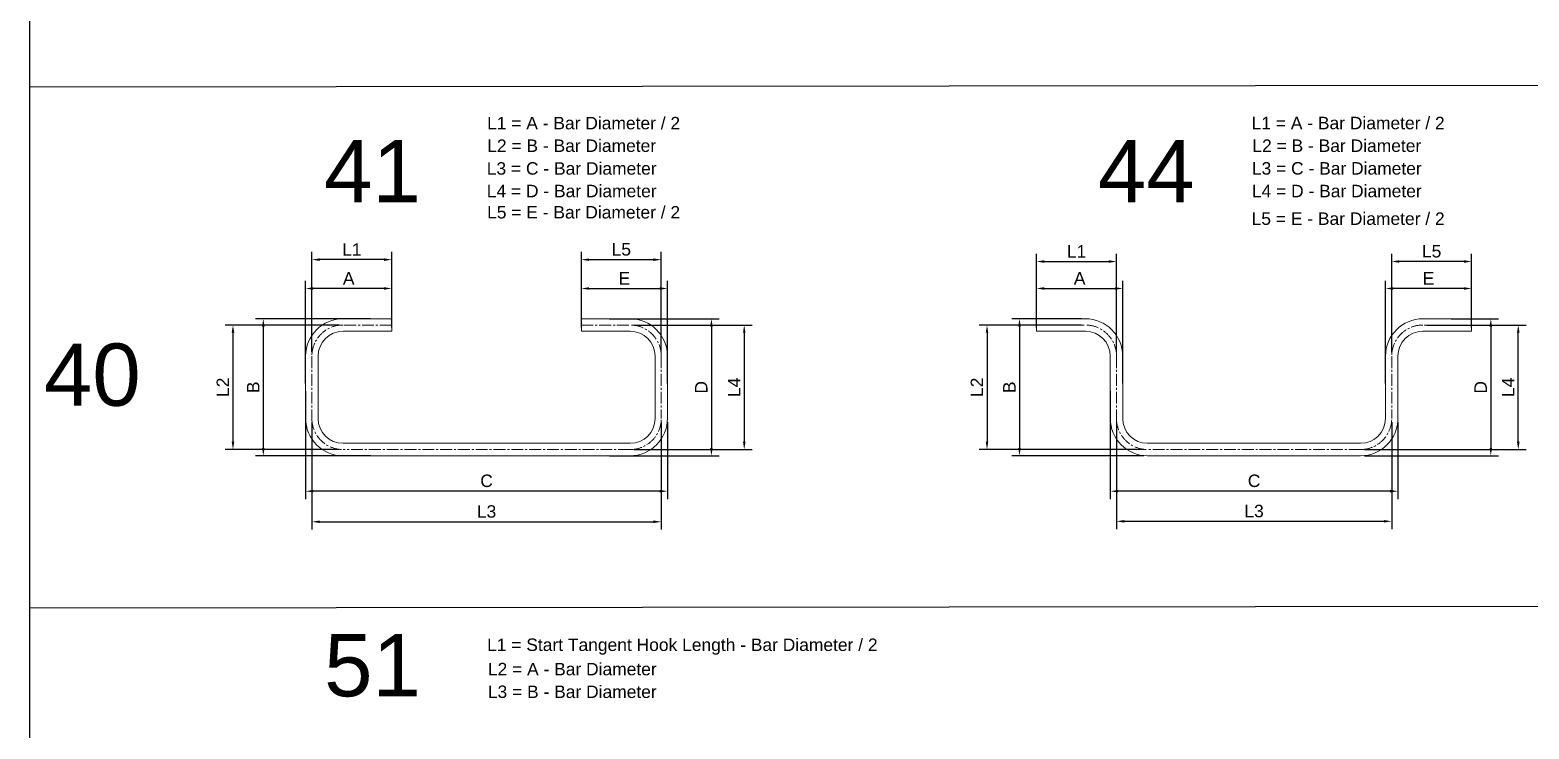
# Model space of a CAD drawing. Header units: metres. Extents: x 125 to 13754, y 1503 to 11930.
# Drawn here: x 125 to 2531, y 6385 to 7508 of the extents above; entities that cross this region are included whole.
import ezdxf

# ---------------------------------------------------------------- set-up
doc = ezdxf.new("R2010")
doc.units = ezdxf.units.M
doc.linetypes.add('CENTER2', pattern=[28.575, 19.05, -3.175, 3.175, -3.175])
for name, color, linetype, lineweight in [('CL', 5, 'CENTER2', 0), ('D-STR-DIM', 7, 'Continuous', 0), ('Rebar', 7, 'Continuous', 20)]:
    doc.layers.add(name, color=color, linetype=linetype, lineweight=lineweight)
doc.styles.add('Arial', font='arial.ttf')
doc.dimstyles.new('Check', dxfattribs={"dimscale": 10, "dimtxt": 2, "dimasz": 1.25, "dimexe": 1.25, "dimexo": 0.625, "dimtad": 1, "dimtoh": 1, "dimdec": 1, "dimtxsty": 'Arial', "dimcen": 2.5, "dimclrd": 8, "dimclre": 8, "dimclrt": 1, "dimaunit": 1, "dimadec": 3, "dimazin": 0, "dimtfac": 1, "dimtdec": 1, "dimtix": 1, "dimtmove": 0, "dimatfit": 3, "dimfxl": 1, "dimarcsym": 0})
doc.dimstyles.new('D1-1', dxfattribs={"dimscale": 10, "dimtxt": 2, "dimasz": 1.25, "dimexe": 1.25, "dimexo": 0.625, "dimtad": 1, "dimdec": 1, "dimtxsty": 'Arial', "dimcen": 2.5, "dimclrd": 8, "dimclre": 8, "dimclrt": 4, "dimadec": 1, "dimazin": 0, "dimtfac": 1, "dimtdec": 1, "dimtix": 1, "dimtmove": 0, "dimatfit": 3, "dimfxl": 1, "dimarcsym": 0})

# ---------------------------------------------------------------- blocks, each defined once
blk = doc.blocks.new('*D72')
at = {"layer": 'D-STR-DIM', "color": 8, "lineweight": -2, "transparency": 16777216}
for p, q in [((567.7, 6927.5), (567.7, 6754.3)), ((1148.3, 6877.5), (1148.3, 6754.3)), ((1135.8, 6766.8), (580.2, 6766.8))]:
    blk.add_line(p, q, dxfattribs=at)
at = {"layer": 'D-STR-DIM', "color": 8, "transparency": 16777216}
for points in [[(580.2, 6768.9), (580.2, 6764.7), (567.7, 6766.8)], [(1135.8, 6768.9), (1135.8, 6764.7), (1148.3, 6766.8)]]:
    blk.add_solid(points, dxfattribs=at)
at = {"layer": 'Defpoints', "color": 0, "transparency": 16777216}
for p in [(567.7, 6933.7), (1148.3, 6883.7), (567.7, 6766.8)]:
    blk.add_point(p, dxfattribs=at)
at = {"layer": 'D-STR-DIM', "color": 4, "transparency": 16777216, "insert": (858, 6783.4), "char_height": 20, "attachment_point": 5, "style": 'Arial'}
blk.add_mtext('C', dxfattribs=at)
blk = doc.blocks.new('*D74')
at = {"layer": 'D-STR-DIM', "color": 8, "lineweight": -2, "transparency": 16777216}
for p, q in [((567.7, 6940), (567.7, 7104.9)), ((705.9, 7030), (705.9, 7104.9)), ((693.4, 7092.4), (580.2, 7092.4))]:
    blk.add_line(p, q, dxfattribs=at)
at = {"layer": 'D-STR-DIM', "color": 8, "transparency": 16777216}
for points in [[(580.2, 7094.5), (580.2, 7090.3), (567.7, 7092.4)], [(693.4, 7094.5), (693.4, 7090.3), (705.9, 7092.4)]]:
    blk.add_solid(points, dxfattribs=at)
at = {"layer": 'Defpoints', "color": 0, "transparency": 16777216}
for p in [(567.7, 7092.4), (705.9, 7023.7), (567.7, 6933.7)]:
    blk.add_point(p, dxfattribs=at)
at = {"layer": 'D-STR-DIM', "color": 4, "transparency": 16777216, "insert": (636.8, 7108.7), "char_height": 20, "attachment_point": 5, "style": 'Arial'}
blk.add_mtext('A', dxfattribs=at)
blk = doc.blocks.new('*D73')
at = {"layer": 'D-STR-DIM', "color": 8, "lineweight": -2, "transparency": 16777216}
for p, q in [((671.5, 7043.7), (487.3, 7043.7)), ((499.8, 7031.2), (499.8, 6836.2)), ((671.5, 6823.7), (487.3, 6823.7))]:
    blk.add_line(p, q, dxfattribs=at)
at = {"layer": 'D-STR-DIM', "color": 8, "transparency": 16777216}
for points in [[(497.7, 7031.2), (501.8, 7031.2), (499.8, 7043.7)], [(497.7, 6836.2), (501.8, 6836.2), (499.8, 6823.7)]]:
    blk.add_solid(points, dxfattribs=at)
at = {"layer": 'Defpoints', "color": 0, "transparency": 16777216}
for p in [(677.7, 7043.7), (499.8, 6823.7), (677.7, 6823.7)]:
    blk.add_point(p, dxfattribs=at)
at = {"layer": 'D-STR-DIM', "color": 4, "transparency": 16777216, "insert": (483.5, 6933.7), "char_height": 20, "attachment_point": 5, "rotation": 90, "style": 'Arial'}
blk.add_mtext('B', dxfattribs=at)
blk = doc.blocks.new('*D75')
at = {"layer": 'D-STR-DIM', "color": 8, "lineweight": -2, "transparency": 16777216}
for p, q in [((1010.1, 7030), (1010.1, 7104.9)), ((1148.3, 6940), (1148.3, 7104.9)), ((1022.6, 7092.4), (1135.8, 7092.4))]:
    blk.add_line(p, q, dxfattribs=at)
at = {"layer": 'D-STR-DIM', "color": 8, "transparency": 16777216}
for points in [[(1022.6, 7094.5), (1022.6, 7090.3), (1010.1, 7092.4)], [(1135.8, 7094.5), (1135.8, 7090.3), (1148.3, 7092.4)]]:
    blk.add_solid(points, dxfattribs=at)
at = {"layer": 'Defpoints', "color": 0, "transparency": 16777216}
for p in [(1148.3, 7092.4), (1010.1, 7023.7), (1148.3, 6933.7)]:
    blk.add_point(p, dxfattribs=at)
at = {"layer": 'D-STR-DIM', "color": 4, "transparency": 16777216, "insert": (1079.2, 7108.7), "char_height": 20, "attachment_point": 5, "style": 'Arial'}
blk.add_mtext('E', dxfattribs=at)
blk = doc.blocks.new('*D76')
at = {"layer": 'D-STR-DIM', "color": 8, "lineweight": -2, "transparency": 16777216}
for p, q in [((1055.5, 7043.7), (1231.3, 7043.7)), ((1218.8, 7031.2), (1218.8, 6836.2)), ((1055.5, 6823.7), (1231.3, 6823.7))]:
    blk.add_line(p, q, dxfattribs=at)
at = {"layer": 'D-STR-DIM', "color": 8, "transparency": 16777216}
for points in [[(1216.7, 7031.2), (1220.9, 7031.2), (1218.8, 7043.7)], [(1216.7, 6836.2), (1220.9, 6836.2), (1218.8, 6823.7)]]:
    blk.add_solid(points, dxfattribs=at)
at = {"layer": 'Defpoints', "color": 0, "transparency": 16777216}
for p in [(1049.2, 7043.7), (1049.2, 6823.7), (1218.8, 6823.7)]:
    blk.add_point(p, dxfattribs=at)
at = {"layer": 'D-STR-DIM', "color": 4, "transparency": 16777216, "insert": (1202.5, 6933.7), "char_height": 20, "attachment_point": 5, "rotation": 90, "style": 'Arial'}
blk.add_mtext('D', dxfattribs=at)
blk = doc.blocks.new('*D77')
at = {"layer": 'D-STR-DIM', "color": 8, "lineweight": -2, "transparency": 16777216}
for p, q in [((1858.8, 6927.5), (1858.8, 6754.3)), ((2320.3, 6877.5), (2320.3, 6754.3)), ((2307.8, 6766.8), (1871.3, 6766.8))]:
    blk.add_line(p, q, dxfattribs=at)
at = {"layer": 'D-STR-DIM', "color": 8, "transparency": 16777216}
for points in [[(1871.3, 6768.9), (1871.3, 6764.7), (1858.8, 6766.8)], [(2307.8, 6768.9), (2307.8, 6764.7), (2320.3, 6766.8)]]:
    blk.add_solid(points, dxfattribs=at)
at = {"layer": 'Defpoints', "color": 0, "transparency": 16777216}
for p in [(1858.8, 6933.7), (2320.3, 6883.7), (1858.8, 6766.8)]:
    blk.add_point(p, dxfattribs=at)
at = {"layer": 'D-STR-DIM', "color": 4, "transparency": 16777216, "insert": (2089.5, 6783.4), "char_height": 20, "attachment_point": 5, "style": 'Arial'}
blk.add_mtext('C', dxfattribs=at)
blk = doc.blocks.new('*D79')
at = {"layer": 'D-STR-DIM', "color": 8, "lineweight": -2, "transparency": 16777216}
for p, q in [((1740.5, 7030), (1740.5, 7104.9)), ((1878.8, 6940), (1878.8, 7104.9)), ((1753, 7092.4), (1866.3, 7092.4))]:
    blk.add_line(p, q, dxfattribs=at)
at = {"layer": 'D-STR-DIM', "color": 8, "transparency": 16777216}
for points in [[(1753, 7094.5), (1753, 7090.3), (1740.5, 7092.4)], [(1866.3, 7094.5), (1866.3, 7090.3), (1878.8, 7092.4)]]:
    blk.add_solid(points, dxfattribs=at)
at = {"layer": 'Defpoints', "color": 0, "transparency": 16777216}
for p in [(1878.8, 7092.4), (1740.5, 7023.7), (1878.8, 6933.7)]:
    blk.add_point(p, dxfattribs=at)
at = {"layer": 'D-STR-DIM', "color": 4, "transparency": 16777216, "insert": (1809.6, 7108.7), "char_height": 20, "attachment_point": 5, "style": 'Arial'}
blk.add_mtext('A', dxfattribs=at)
blk = doc.blocks.new('*D78')
at = {"layer": 'D-STR-DIM', "color": 8, "lineweight": -2, "transparency": 16777216}
for p, q in [((1812.5, 7043.7), (1700.6, 7043.7)), ((1713.1, 7031.2), (1713.1, 6836.2)), ((1912.5, 6823.7), (1700.6, 6823.7))]:
    blk.add_line(p, q, dxfattribs=at)
at = {"layer": 'D-STR-DIM', "color": 8, "transparency": 16777216}
for points in [[(1711, 7031.2), (1715.2, 7031.2), (1713.1, 7043.7)], [(1711, 6836.2), (1715.2, 6836.2), (1713.1, 6823.7)]]:
    blk.add_solid(points, dxfattribs=at)
at = {"layer": 'Defpoints', "color": 0, "transparency": 16777216}
for p in [(1818.8, 7043.7), (1713.1, 6823.7), (1918.8, 6823.7)]:
    blk.add_point(p, dxfattribs=at)
at = {"layer": 'D-STR-DIM', "color": 4, "transparency": 16777216, "insert": (1696.8, 6933.7), "char_height": 20, "attachment_point": 5, "rotation": 90, "style": 'Arial'}
blk.add_mtext('B', dxfattribs=at)
blk = doc.blocks.new('*D80')
at = {"layer": 'D-STR-DIM', "color": 8, "lineweight": -2, "transparency": 16777216}
for p, q in [((2300.3, 6940), (2300.3, 7104.9)), ((2438.6, 7030), (2438.6, 7104.9)), ((2426.1, 7092.4), (2312.8, 7092.4))]:
    blk.add_line(p, q, dxfattribs=at)
at = {"layer": 'D-STR-DIM', "color": 8, "transparency": 16777216}
for points in [[(2312.8, 7094.5), (2312.8, 7090.3), (2300.3, 7092.4)], [(2426.1, 7094.5), (2426.1, 7090.3), (2438.6, 7092.4)]]:
    blk.add_solid(points, dxfattribs=at)
at = {"layer": 'Defpoints', "color": 0, "transparency": 16777216}
for p in [(2300.3, 7092.4), (2438.6, 7023.7), (2300.3, 6933.7)]:
    blk.add_point(p, dxfattribs=at)
at = {"layer": 'D-STR-DIM', "color": 4, "transparency": 16777216, "insert": (2369.4, 7108.7), "char_height": 20, "attachment_point": 5, "style": 'Arial'}
blk.add_mtext('E', dxfattribs=at)
blk = doc.blocks.new('*D81')
at = {"layer": 'D-STR-DIM', "color": 8, "lineweight": -2, "transparency": 16777216}
for p, q in [((2405.7, 7043.7), (2481.8, 7043.7)), ((2469.3, 7031.2), (2469.3, 6836.2)), ((2266.6, 6823.7), (2481.8, 6823.7))]:
    blk.add_line(p, q, dxfattribs=at)
at = {"layer": 'D-STR-DIM', "color": 8, "transparency": 16777216}
for points in [[(2467.2, 7031.2), (2471.3, 7031.2), (2469.3, 7043.7)], [(2467.2, 6836.2), (2471.3, 6836.2), (2469.3, 6823.7)]]:
    blk.add_solid(points, dxfattribs=at)
at = {"layer": 'Defpoints', "color": 0, "transparency": 16777216}
for p in [(2399.4, 7043.7), (2260.3, 6823.7), (2469.3, 6823.7)]:
    blk.add_point(p, dxfattribs=at)
at = {"layer": 'D-STR-DIM', "color": 4, "transparency": 16777216, "insert": (2453, 6933.7), "char_height": 20, "attachment_point": 5, "rotation": 90, "style": 'Arial'}
blk.add_mtext('D', dxfattribs=at)
blk = doc.blocks.new('*D265')
at = {"layer": 'D-STR-DIM', "color": 8, "lineweight": -2, "transparency": 16777216}
for p, q in [((577.7, 6990), (577.7, 7151.2)), ((705.9, 7040), (705.9, 7151.2)), ((693.4, 7138.7), (590.2, 7138.7))]:
    blk.add_line(p, q, dxfattribs=at)
at = {"layer": 'D-STR-DIM', "color": 8, "transparency": 16777216}
for points in [[(590.2, 7140.8), (590.2, 7136.6), (577.7, 7138.7)], [(693.4, 7140.8), (693.4, 7136.6), (705.9, 7138.7)]]:
    blk.add_solid(points, dxfattribs=at)
at = {"layer": 'Defpoints', "color": 0, "transparency": 16777216}
for p in [(577.7, 7138.7), (705.9, 7033.7), (577.7, 6983.7)]:
    blk.add_point(p, dxfattribs=at)
at = {"layer": 'D-STR-DIM', "color": 1, "transparency": 16777216, "insert": (641.8, 7155), "char_height": 20, "attachment_point": 5, "style": 'Arial'}
blk.add_mtext('L1', dxfattribs=at)
blk = doc.blocks.new('*D266')
at = {"layer": 'D-STR-DIM', "color": 8, "lineweight": -2, "transparency": 16777216}
for p, q in [((621.5, 7033.7), (438.6, 7033.7)), ((451.1, 7021.2), (451.1, 6846.2)), ((621.5, 6833.7), (438.6, 6833.7))]:
    blk.add_line(p, q, dxfattribs=at)
at = {"layer": 'D-STR-DIM', "color": 8, "transparency": 16777216}
for points in [[(449, 7021.2), (453.2, 7021.2), (451.1, 7033.7)], [(449, 6846.2), (453.2, 6846.2), (451.1, 6833.7)]]:
    blk.add_solid(points, dxfattribs=at)
at = {"layer": 'Defpoints', "color": 0, "transparency": 16777216}
for p in [(627.7, 7033.7), (451.1, 6833.7), (627.7, 6833.7)]:
    blk.add_point(p, dxfattribs=at)
at = {"layer": 'D-STR-DIM', "color": 1, "transparency": 16777216, "insert": (434.8, 6933.7), "char_height": 20, "attachment_point": 5, "rotation": 90, "style": 'Arial'}
blk.add_mtext('L2', dxfattribs=at)
blk = doc.blocks.new('*D267')
at = {"layer": 'D-STR-DIM', "color": 8, "lineweight": -2, "transparency": 16777216}
for p, q in [((577.7, 6877.5), (577.7, 6705.2)), ((1138.3, 6877.5), (1138.3, 6705.2)), ((590.2, 6717.7), (1125.8, 6717.7))]:
    blk.add_line(p, q, dxfattribs=at)
at = {"layer": 'D-STR-DIM', "color": 8, "transparency": 16777216}
for points in [[(590.2, 6719.8), (590.2, 6715.7), (577.7, 6717.7)], [(1125.8, 6719.8), (1125.8, 6715.7), (1138.3, 6717.7)]]:
    blk.add_solid(points, dxfattribs=at)
at = {"layer": 'Defpoints', "color": 0, "transparency": 16777216}
for p in [(577.7, 6883.7), (1138.3, 6883.7), (1138.3, 6717.7)]:
    blk.add_point(p, dxfattribs=at)
at = {"layer": 'D-STR-DIM', "color": 1, "transparency": 16777216, "insert": (858, 6734.2), "char_height": 20, "attachment_point": 5, "style": 'Arial'}
blk.add_mtext('L3', dxfattribs=at)
blk = doc.blocks.new('*D268')
at = {"layer": 'D-STR-DIM', "color": 8, "lineweight": -2, "transparency": 16777216}
for p, q in [((1094.6, 7033.7), (1283.9, 7033.7)), ((1271.4, 7021.2), (1271.4, 6846.2)), ((1094.6, 6833.7), (1283.9, 6833.7))]:
    blk.add_line(p, q, dxfattribs=at)
at = {"layer": 'D-STR-DIM', "color": 8, "transparency": 16777216}
for points in [[(1269.4, 7021.2), (1273.5, 7021.2), (1271.4, 7033.7)], [(1269.4, 6846.2), (1273.5, 6846.2), (1271.4, 6833.7)]]:
    blk.add_solid(points, dxfattribs=at)
at = {"layer": 'Defpoints', "color": 0, "transparency": 16777216}
for p in [(1088.3, 7033.7), (1088.3, 6833.7), (1271.4, 6833.7)]:
    blk.add_point(p, dxfattribs=at)
at = {"layer": 'D-STR-DIM', "color": 1, "transparency": 16777216, "insert": (1255.2, 6933.7), "char_height": 20, "attachment_point": 5, "rotation": 90, "style": 'Arial'}
blk.add_mtext('L4', dxfattribs=at)
blk = doc.blocks.new('*D269')
at = {"layer": 'D-STR-DIM', "color": 8, "lineweight": -2, "transparency": 16777216}
for p, q in [((1010.1, 7040), (1010.1, 7151.2)), ((1138.3, 6990), (1138.3, 7151.2)), ((1022.6, 7138.7), (1125.8, 7138.7))]:
    blk.add_line(p, q, dxfattribs=at)
at = {"layer": 'D-STR-DIM', "color": 8, "transparency": 16777216}
for points in [[(1022.6, 7140.7), (1022.6, 7136.6), (1010.1, 7138.7)], [(1125.8, 7140.7), (1125.8, 7136.6), (1138.3, 7138.7)]]:
    blk.add_solid(points, dxfattribs=at)
at = {"layer": 'Defpoints', "color": 0, "transparency": 16777216}
for p in [(1138.3, 7138.7), (1010.1, 7033.7), (1138.3, 6983.7)]:
    blk.add_point(p, dxfattribs=at)
at = {"layer": 'D-STR-DIM', "color": 1, "transparency": 16777216, "insert": (1074.2, 7155.1), "char_height": 20, "attachment_point": 5, "style": 'Arial'}
blk.add_mtext('L5', dxfattribs=at)
blk = doc.blocks.new('*D270')
at = {"layer": 'D-STR-DIM', "color": 8, "lineweight": -2, "transparency": 16777216}
for p, q in [((1740.5, 7040), (1740.5, 7148.2)), ((1868.8, 6990), (1868.8, 7148.2)), ((1753, 7135.7), (1856.3, 7135.7))]:
    blk.add_line(p, q, dxfattribs=at)
at = {"layer": 'D-STR-DIM', "color": 8, "transparency": 16777216}
for points in [[(1753, 7137.8), (1753, 7133.6), (1740.5, 7135.7)], [(1856.3, 7137.8), (1856.3, 7133.6), (1868.8, 7135.7)]]:
    blk.add_solid(points, dxfattribs=at)
at = {"layer": 'Defpoints', "color": 0, "transparency": 16777216}
for p in [(1868.8, 7135.7), (1740.5, 7033.7), (1868.8, 6983.7)]:
    blk.add_point(p, dxfattribs=at)
at = {"layer": 'D-STR-DIM', "color": 1, "transparency": 16777216, "insert": (1804.6, 7152), "char_height": 20, "attachment_point": 5, "style": 'Arial'}
blk.add_mtext('L1', dxfattribs=at)
blk = doc.blocks.new('*D271')
at = {"layer": 'D-STR-DIM', "color": 8, "lineweight": -2, "transparency": 16777216}
for p, q in [((1812.5, 7033.7), (1648.5, 7033.7)), ((1661, 7021.2), (1661, 6846.2)), ((1912.5, 6833.7), (1648.5, 6833.7))]:
    blk.add_line(p, q, dxfattribs=at)
at = {"layer": 'D-STR-DIM', "color": 8, "transparency": 16777216}
for points in [[(1658.9, 7021.2), (1663, 7021.2), (1661, 7033.7)], [(1658.9, 6846.2), (1663, 6846.2), (1661, 6833.7)]]:
    blk.add_solid(points, dxfattribs=at)
at = {"layer": 'Defpoints', "color": 0, "transparency": 16777216}
for p in [(1818.8, 7033.7), (1661, 6833.7), (1918.8, 6833.7)]:
    blk.add_point(p, dxfattribs=at)
at = {"layer": 'D-STR-DIM', "color": 1, "transparency": 16777216, "insert": (1644.7, 6933.7), "char_height": 20, "attachment_point": 5, "rotation": 90, "style": 'Arial'}
blk.add_mtext('L2', dxfattribs=at)
blk = doc.blocks.new('*D272')
at = {"layer": 'D-STR-DIM', "color": 8, "lineweight": -2, "transparency": 16777216}
for p, q in [((1868.8, 6877.5), (1868.8, 6706)), ((2310.3, 6877.5), (2310.3, 6706)), ((1881.3, 6718.5), (2297.8, 6718.5))]:
    blk.add_line(p, q, dxfattribs=at)
at = {"layer": 'D-STR-DIM', "color": 8, "transparency": 16777216}
for points in [[(1881.3, 6720.5), (1881.3, 6716.4), (1868.8, 6718.5)], [(2297.8, 6720.5), (2297.8, 6716.4), (2310.3, 6718.5)]]:
    blk.add_solid(points, dxfattribs=at)
at = {"layer": 'Defpoints', "color": 0, "transparency": 16777216}
for p in [(1868.8, 6883.7), (2310.3, 6883.7), (2310.3, 6718.5)]:
    blk.add_point(p, dxfattribs=at)
at = {"layer": 'D-STR-DIM', "color": 1, "transparency": 16777216, "insert": (2089.5, 6734.9), "char_height": 20, "attachment_point": 5, "style": 'Arial'}
blk.add_mtext('L3', dxfattribs=at)
blk = doc.blocks.new('*D273')
at = {"layer": 'D-STR-DIM', "color": 8, "lineweight": -2, "transparency": 16777216}
for p, q in [((2366.6, 7033.7), (2525.9, 7033.7)), ((2513.4, 6846.2), (2513.4, 7021.2)), ((2266.6, 6833.7), (2525.9, 6833.7))]:
    blk.add_line(p, q, dxfattribs=at)
at = {"layer": 'D-STR-DIM', "color": 8, "transparency": 16777216}
for points in [[(2511.3, 7021.2), (2515.5, 7021.2), (2513.4, 7033.7)], [(2511.3, 6846.2), (2515.5, 6846.2), (2513.4, 6833.7)]]:
    blk.add_solid(points, dxfattribs=at)
at = {"layer": 'Defpoints', "color": 0, "transparency": 16777216}
for p in [(2360.3, 7033.7), (2513.4, 7033.7), (2260.3, 6833.7)]:
    blk.add_point(p, dxfattribs=at)
at = {"layer": 'D-STR-DIM', "color": 1, "transparency": 16777216, "insert": (2497.1, 6933.7), "char_height": 20, "attachment_point": 5, "rotation": 90, "style": 'Arial'}
blk.add_mtext('L4', dxfattribs=at)
blk = doc.blocks.new('*D274')
at = {"layer": 'D-STR-DIM', "color": 8, "lineweight": -2, "transparency": 16777216}
for p, q in [((2310.3, 6990), (2310.3, 7148.2)), ((2438.6, 7040), (2438.6, 7148.2)), ((2426.1, 7135.7), (2322.8, 7135.7))]:
    blk.add_line(p, q, dxfattribs=at)
at = {"layer": 'D-STR-DIM', "color": 8, "transparency": 16777216}
for points in [[(2322.8, 7137.8), (2322.8, 7133.6), (2310.3, 7135.7)], [(2426.1, 7137.8), (2426.1, 7133.6), (2438.6, 7135.7)]]:
    blk.add_solid(points, dxfattribs=at)
at = {"layer": 'Defpoints', "color": 0, "transparency": 16777216}
for p in [(2310.3, 7135.7), (2438.6, 7033.7), (2310.3, 6983.7)]:
    blk.add_point(p, dxfattribs=at)
at = {"layer": 'D-STR-DIM', "color": 1, "transparency": 16777216, "insert": (2374.4, 7152.1), "char_height": 20, "attachment_point": 5, "style": 'Arial'}
blk.add_mtext('L5', dxfattribs=at)

msp = doc.modelspace()

# ---------------------------------------------------------------- linework, layer by layer
for p, q in [((125.39, 1503.29), (125.39, 11315.67)), ((125.39, 7416.21), (13753.94, 7431.41)), ((125.39, 6579.66), (13753.94, 6594.86))]:
    msp.add_line(p, q)
at = {"layer": 'CL'}
for p, q in [((705.93, 7033.73), (627.7, 7033.73)), ((1010.1, 7033.73), (1088.33, 7033.73)), ((1740.52, 7033.73), (1818.75, 7033.73)), ((2438.55, 7033.73), (2360.33, 7033.73)), ((577.7, 6983.73), (577.7, 6883.73)), ((1138.33, 6983.73), (1138.33, 6883.73)), ((1868.75, 6983.73), (1868.75, 6883.73)), ((2310.33, 6983.73), (2310.33, 6883.73)), ((1088.33, 6833.73), (627.7, 6833.73)), ((2260.33, 6833.73), (1918.75, 6833.73))]:
    msp.add_line(p, q, dxfattribs=at)
for centre, start, end in [((627.7, 6983.73), 90, 180), ((1088.33, 6983.73), 0, 90), ((1818.75, 6983.73), 0, 90), ((2360.33, 6983.73), 90, 180), ((627.7, 6883.73), 180, 270), ((1088.33, 6883.73), 270, 0), ((1918.75, 6883.73), 180, 270), ((2260.33, 6883.73), 270, 0)]:
    msp.add_arc(centre, 50, start, end, dxfattribs=at)
at = {"layer": 'Rebar'}
for p, q in [((567.7, 6883.73), (567.7, 6983.73)), ((587.7, 6983.73), (587.7, 6883.73)), ((1128.33, 6983.73), (1128.33, 6883.73)), ((1148.33, 6883.73), (1148.33, 6983.73)), ((1858.75, 6883.73), (1858.75, 6983.73)), ((1878.75, 6983.73), (1878.75, 6883.73)), ((2300.33, 6983.73), (2300.33, 6883.73)), ((2320.33, 6883.73), (2320.33, 6983.73))]:
    msp.add_line(p, q, dxfattribs=at)
for points in [[(627.7, 7043.73), (705.93, 7043.73), (705.93, 7023.73), (627.7, 7023.73)], [(1088.33, 7043.73), (1010.1, 7043.73), (1010.1, 7023.73), (1088.33, 7023.73)], [(1818.75, 7043.73), (1740.52, 7043.73), (1740.52, 7023.73), (1818.75, 7023.73)], [(2360.33, 7043.73), (2438.55, 7043.73), (2438.55, 7023.73), (2360.33, 7023.73)], [(627.7, 6843.73), (1088.33, 6843.73)], [(1918.75, 6843.73), (2260.33, 6843.73)], [(1088.33, 6823.73), (627.7, 6823.73)], [(2260.33, 6823.73), (1918.75, 6823.73)]]:
    msp.add_lwpolyline(points, dxfattribs=at)
for centre, radius, start, end in [((627.7, 6983.73), 60, 90, 180), ((627.7, 6983.73), 40, 90, 180), ((1088.33, 6983.73), 60, 0, 90), ((1088.33, 6983.73), 40, 0, 90), ((1818.75, 6983.73), 60, 0, 90), ((1818.75, 6983.73), 40, 0, 90), ((2360.33, 6983.73), 60, 90, 180), ((2360.33, 6983.73), 40, 90, 180), ((627.7, 6883.73), 60, 180, 270), ((627.7, 6883.73), 40, 180, 270), ((1088.33, 6883.73), 40, 270, 0), ((1088.33, 6883.73), 60, 270, 0), ((1918.75, 6883.73), 60, 180, 270), ((1918.75, 6883.73), 40, 180, 270), ((2260.33, 6883.73), 40, 270, 0), ((2260.33, 6883.73), 60, 270, 0)]:
    msp.add_arc(centre, radius, start, end, dxfattribs=at)

# ---------------------------------------------------------------- texts
at = {"layer": 'Rebar', "color": 0, "style": 'Arial'}
for s, p in [('L1 = A - Bar Diameter / 2', (858.82, 7348.02)), ('L2 = B - Bar Diameter', (859.09, 7311.73)), ('L3 = C - Bar Diameter', (858.32, 7275.2)), ('L4 = D - Bar Diameter', (858.32, 7238.95)), ('L5 = E - Bar Diameter / 2', (858.82, 7204.82)), ('L1 = Start Tangent Hook Length - Bar Diameter / 2', (858.82, 6510.2)), ('L2 = A - Bar Diameter', (860.08, 6471.14)), ('L3 = B - Bar Diameter', (860.08, 6434.74))]:
    msp.add_text(s, height=20, dxfattribs=at).set_placement(p)
at = {"layer": 'Rebar', "style": 'Arial'}
for s, p in [('41', (597.33, 7231.02)), ('44', (1838.82, 7231.02)), ('40', (147.76, 6903.99)), ('51', (597.33, 6437.35))]:
    msp.add_text(s, height=100, dxfattribs=at).set_placement(p)
at = {"layer": 'Rebar', "color": 0, "char_height": 20, "attachment_point": 5, "style": 'Arial'}
for s, insert in [('L1 = A - Bar Diameter / 2', (2240.43, 7358.02)), ('L2 = B - Bar Diameter ', (2222.21, 7321.61)), ('L3 = C - Bar Diameter ', (2222.21, 7285.2)), ('L4 = D - Bar Diameter ', (2222.21, 7248.78)), ('L5 = E - Bar Diameter / 2', (2240.43, 7204.4))]:
    msp.add_mtext(s, dxfattribs=dict(at, insert=insert))

# ---------------------------------------------------------------- dimensions: what is measured, and where the dimension line sits
at = {"layer": 'D-STR-DIM'}
for base, p1, p2, text, dimstyle, picture, middle in [((577.7, 7138.73), (705.93, 7033.73), (577.7, 6983.73), 'L1', 'Check', '*D265', (641.82, 7155.02)), ((1138.33, 7138.66), (1010.1, 7033.73), (1138.33, 6983.73), 'L5', 'Check', '*D269', (1074.22, 7155.08)), ((1868.75, 7135.7), (1740.52, 7033.73), (1868.75, 6983.73), 'L1', 'Check', '*D270', (1804.64, 7151.99)), ((2310.33, 7135.7), (2438.55, 7033.73), (2310.33, 6983.73), 'L5', 'Check', '*D274', (2374.44, 7152.12)), ((1148.33, 7092.42), (1010.1, 7023.73), (1148.33, 6933.73), 'E', 'D1-1', '*D75', (1079.22, 7108.67)), ((1878.75, 7092.42), (1740.52, 7023.73), (1878.75, 6933.73), 'A', 'D1-1', '*D79', (1809.64, 7108.67)), ((1138.33, 6717.75), (577.7, 6883.73), (1138.33, 6883.73), 'L3', 'Check', '*D267', (858.02, 6734.21)), ((2310.33, 6718.46), (1868.75, 6883.73), (2310.33, 6883.73), 'L3', 'Check', '*D272', (2089.54, 6734.92))]:
    dim = msp.add_linear_dim(base=base, p1=p1, p2=p2, text=text, dimstyle=dimstyle, dxfattribs=at)
    dim.commit()
    dim.dimension.update_dxf_attribs({"geometry": picture, "text_midpoint": middle})
for base, p1, p2, angle, text, dimstyle, picture, middle in [((567.7, 7092.42), (705.93, 7023.73), (567.7, 6933.73), 180, 'A', 'D1-1', '*D74', (636.82, 7108.67)), ((2300.33, 7092.42), (2438.55, 7023.73), (2300.33, 6933.73), 180, 'E', 'D1-1', '*D80', (2369.44, 7108.67)), ((451.11, 6833.73), (627.7, 7033.73), (627.7, 6833.73), 90, 'L2', 'Check', '*D266', (434.82, 6933.73)), ((499.76, 6823.73), (677.7, 7043.73), (677.7, 6823.73), 90, 'B', 'D1-1', '*D73', (483.51, 6933.73)), ((1218.8, 6823.73), (1049.22, 7043.73), (1049.22, 6823.73), 90, 'D', 'D1-1', '*D76', (1202.55, 6933.73)), ((1271.45, 6833.73), (1088.33, 7033.73), (1088.33, 6833.73), 90, 'L4', 'Check', '*D268', (1255.2, 6933.73)), ((1660.96, 6833.73), (1818.75, 7033.73), (1918.75, 6833.73), 90, 'L2', 'Check', '*D271', (1644.67, 6933.73)), ((1713.07, 6823.73), (1818.75, 7043.73), (1918.75, 6823.73), 90, 'B', 'D1-1', '*D78', (1696.82, 6933.73)), ((2469.27, 6823.73), (2399.44, 7043.73), (2260.33, 6823.73), 90, 'D', 'D1-1', '*D81', (2453.02, 6933.73)), ((2513.39, 7033.73), (2260.33, 6833.73), (2360.33, 7033.73), 90, 'L4', 'Check', '*D273', (2497.14, 6933.73)), ((567.7, 6766.79), (1148.33, 6883.73), (567.7, 6933.73), 180, 'C', 'D1-1', '*D72', (858.02, 6783.38)), ((1858.75, 6766.79), (2320.33, 6883.73), (1858.75, 6933.73), 180, 'C', 'D1-1', '*D77', (2089.54, 6783.38))]:
    dim = msp.add_linear_dim(base=base, p1=p1, p2=p2, angle=angle, text=text, dimstyle=dimstyle, dxfattribs=at)
    dim.commit()
    dim.dimension.update_dxf_attribs({"geometry": picture, "text_midpoint": middle})

doc.saveas('drawing.dxf')
